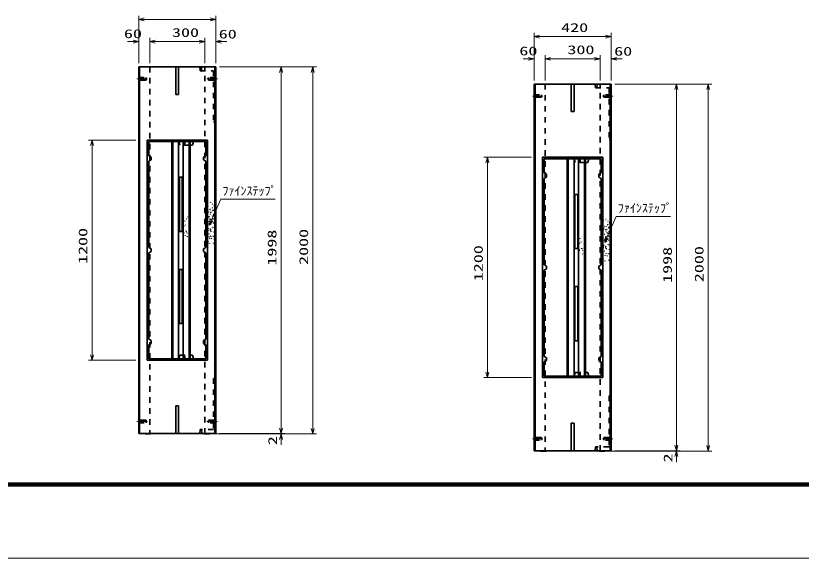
# Model space of a CAD drawing. Units: millimetres on the paper. Extents: x 20 to 861, y 20 to 614.
# Drawn here: x 158.8 to 372.8, y 20.1 to 168 of the extents above; entities that cross this region are included whole.
import ezdxf
from ezdxf.enums import TextEntityAlignment as Align

# ---------------------------------------------------------------- set-up
doc = ezdxf.new("R2010")
doc.units = ezdxf.units.MM
doc.linetypes.add('CHAIN', pattern=[18.5, 12, -1.5, 3.5, -1.5])
doc.linetypes.add('USER1', pattern=[3, 1.5, -1.5])
doc.layers.add('D-TTL-LINE（区切線）', color=7, linetype='Continuous', lineweight=13)
doc.layers.add('D-TTL（外枠）', color=2, linetype='Continuous', lineweight=140)
doc.styles.add('ＭＳ ゴシック', font='')
doc.styles.get('ＭＳ ゴシック').set_extended_font_data('MS Gothic')

msp = doc.modelspace()

# ---------------------------------------------------------------- linework, layer by layer
at = {"layer": 'D-TTL-LINE（区切線）'}
for p, q in [((192.3, 161.908), (192.3, 167.958)), ((192.3, 166.958), (193.8, 167.36)), ((193.8, 166.556), (192.3, 166.958)), ((192.3, 166.958), (193.8, 166.958)), ((193.8, 166.958), (211.8, 166.958)), ((211.8, 167.36), (213.3, 166.958)), ((213.3, 166.958), (211.8, 166.556)), ((213.3, 166.958), (211.8, 166.958)), ((213.3, 161.938), (213.3, 167.958)), ((300.034, 157.213), (300.034, 163.264)), ((321.034, 157.244), (321.034, 163.264)), ((190.8, 160.908), (189.3, 160.908)), ((190.8, 161.31), (192.3, 160.908)), ((192.3, 160.908), (190.8, 160.506)), ((192.3, 160.908), (190.8, 160.908)), ((192.3, 155.011), (192.3, 161.908)), ((195.3, 155.011), (195.3, 161.908)), ((195.3, 155.063), (195.3, 161.908)), ((195.3, 160.908), (196.8, 161.31)), ((195.3, 160.908), (196.8, 161.31)), ((196.8, 160.506), (195.3, 160.908)), ((195.3, 160.908), (196.8, 160.908)), ((196.8, 160.506), (195.3, 160.908)), ((195.3, 160.908), (196.8, 160.908)), ((196.8, 160.908), (208.8, 160.908)), ((196.8, 160.908), (198.3, 160.908)), ((208.8, 160.908), (207.3, 160.908)), ((208.8, 161.31), (210.3, 160.908)), ((208.8, 161.31), (210.3, 160.908)), ((210.3, 160.908), (208.8, 160.506)), ((210.3, 160.908), (208.8, 160.908)), ((210.3, 160.908), (208.8, 160.506)), ((210.3, 160.908), (208.8, 160.908)), ((210.3, 155.011), (210.3, 161.908)), ((210.3, 155.011), (210.3, 161.908)), ((213.3, 154.981), (213.3, 161.908)), ((213.3, 160.908), (214.8, 161.31)), ((214.8, 160.506), (213.3, 160.908)), ((213.3, 160.908), (214.8, 160.908)), ((214.8, 160.908), (216.3, 160.908)), ((300.034, 162.264), (301.534, 162.666)), ((301.534, 161.862), (300.034, 162.264)), ((300.034, 162.264), (301.534, 162.264)), ((301.534, 162.264), (319.534, 162.264)), ((319.534, 162.666), (321.034, 162.264)), ((321.034, 162.264), (319.534, 161.862)), ((321.034, 162.264), (319.534, 162.264)), ((298.534, 156.615), (300.034, 156.213)), ((300.034, 150.317), (300.034, 157.213)), ((303.034, 150.317), (303.034, 157.213)), ((303.034, 150.369), (303.034, 157.213)), ((303.034, 156.213), (304.534, 156.615)), ((303.034, 156.213), (304.534, 156.615)), ((316.534, 156.615), (318.034, 156.213)), ((316.534, 156.615), (318.034, 156.213)), ((318.034, 150.317), (318.034, 157.213)), ((318.034, 150.317), (318.034, 157.213)), ((321.034, 150.287), (321.034, 157.213)), ((321.034, 156.213), (322.534, 156.615)), ((298.534, 156.213), (297.034, 156.213)), ((300.034, 156.213), (298.534, 155.812)), ((300.034, 156.213), (298.534, 156.213)), ((304.534, 155.812), (303.034, 156.213)), ((303.034, 156.213), (304.534, 156.213)), ((304.534, 155.812), (303.034, 156.213)), ((303.034, 156.213), (304.534, 156.213)), ((304.534, 156.213), (316.534, 156.213)), ((304.534, 156.213), (306.034, 156.213)), ((316.534, 156.213), (315.034, 156.213)), ((318.034, 156.213), (316.534, 155.812)), ((318.034, 156.213), (316.534, 156.213)), ((318.034, 156.213), (316.534, 155.812)), ((318.034, 156.213), (316.534, 156.213)), ((322.534, 155.812), (321.034, 156.213)), ((321.034, 156.213), (322.534, 156.213)), ((322.534, 156.213), (324.034, 156.213)), ((214.3, 154.011), (232.088, 154.011)), ((230.651, 154.011), (240.728, 154.011)), ((230.686, 152.511), (231.088, 154.011)), ((231.088, 154.011), (231.49, 152.511)), ((231.088, 154.011), (231.088, 152.511)), ((231.088, 55.611), (231.088, 152.511)), ((239.326, 152.511), (239.728, 154.011)), ((239.728, 154.011), (240.13, 152.511)), ((239.728, 154.011), (239.728, 152.511)), ((239.728, 55.511), (239.728, 152.511)), ((322.034, 149.317), (339.823, 149.317)), ((338.386, 149.317), (348.463, 149.317)), ((338.421, 147.817), (338.823, 149.317)), ((338.823, 149.317), (339.225, 147.817)), ((338.823, 149.317), (338.823, 147.817)), ((338.823, 50.917), (338.823, 147.817)), ((347.061, 147.817), (347.463, 149.317)), ((347.463, 149.317), (347.865, 147.817)), ((347.463, 149.317), (347.463, 147.817)), ((347.463, 50.817), (347.463, 147.817)), ((191.55, 134.061), (178.586, 134.061)), ((179.184, 132.561), (179.586, 134.061)), ((179.586, 134.061), (179.988, 132.561)), ((179.586, 134.061), (179.586, 132.561)), ((179.586, 75.561), (179.586, 132.561)), ((299.284, 129.367), (286.321, 129.367)), ((286.919, 127.867), (287.321, 129.367)), ((287.321, 129.367), (287.723, 127.867)), ((287.321, 129.367), (287.321, 127.867)), ((287.321, 70.867), (287.321, 127.867)), ((214.642, 117.97), (212.143, 112.219)), ((229.472, 117.97), (214.642, 117.97)), ((211.545, 110.844), (211.774, 112.38)), ((211.545, 110.844), (212.143, 112.219)), ((212.512, 112.059), (211.545, 110.844)), ((322.377, 113.276), (319.878, 107.525)), ((337.207, 113.276), (322.377, 113.276)), ((319.28, 106.149), (319.509, 107.685)), ((319.28, 106.149), (319.878, 107.525)), ((320.246, 107.365), (319.28, 106.149)), ((179.586, 74.061), (179.184, 75.561)), ((179.988, 75.561), (179.586, 74.061)), ((179.586, 74.061), (179.586, 75.561)), ((191.55, 74.061), (178.586, 74.061)), ((287.321, 69.367), (286.919, 70.867)), ((287.723, 70.867), (287.321, 69.367)), ((287.321, 69.367), (287.321, 70.867)), ((299.284, 69.367), (286.321, 69.367)), ((231.088, 55.611), (231.088, 57.111)), ((213.05, 54.011), (232.088, 54.011)), ((214.3, 54.111), (232.088, 54.111)), ((214.3, 54.111), (232.088, 54.111)), ((229.651, 54.011), (240.728, 54.011)), ((231.088, 54.111), (230.686, 55.611)), ((231.088, 54.111), (230.686, 55.611)), ((230.686, 52.511), (231.088, 54.011)), ((231.49, 55.611), (231.088, 54.111)), ((231.088, 54.111), (231.088, 55.611)), ((231.49, 55.611), (231.088, 54.111)), ((231.088, 54.111), (231.088, 55.611)), ((231.088, 54.011), (231.49, 52.511)), ((231.088, 54.011), (231.088, 52.511)), ((239.728, 54.011), (239.326, 55.511)), ((240.13, 55.511), (239.728, 54.011)), ((239.728, 54.011), (239.728, 55.511)), ((231.088, 52.511), (231.088, 51.011)), ((338.823, 50.917), (338.823, 52.417)), ((320.784, 49.317), (339.823, 49.317)), ((322.034, 49.417), (339.823, 49.417)), ((322.034, 49.417), (339.823, 49.417)), ((337.386, 49.317), (348.463, 49.317)), ((338.823, 49.417), (338.421, 50.917)), ((338.823, 49.417), (338.421, 50.917)), ((338.421, 47.817), (338.823, 49.317)), ((339.225, 50.917), (338.823, 49.417)), ((338.823, 49.417), (338.823, 50.917)), ((339.225, 50.917), (338.823, 49.417)), ((338.823, 49.417), (338.823, 50.917)), ((338.823, 49.317), (339.225, 47.817)), ((338.823, 49.317), (338.823, 47.817)), ((347.463, 49.317), (347.061, 50.817)), ((347.865, 50.817), (347.463, 49.317)), ((347.463, 49.317), (347.463, 50.817)), ((338.823, 47.817), (338.823, 46.317))]:
    msp.add_line(p, q, dxfattribs=at)
at = {"layer": 'D-TTL-LINE（区切線）', "color": 1, "lineweight": 35}
for p, q in [((213.3, 154.011), (192.3, 154.011)), ((192.3, 154.011), (192.3, 54.111)), ((192.55, 54.111), (192.55, 154.011)), ((202.425, 154.011), (202.425, 146.511)), ((203.175, 146.511), (203.175, 154.011)), ((213.05, 154.011), (213.05, 54.111)), ((213.3, 54.111), (213.3, 154.011)), ((321.034, 149.317), (300.034, 149.317)), ((300.034, 149.317), (300.034, 49.417)), ((300.284, 49.417), (300.284, 149.317)), ((310.159, 149.317), (310.159, 141.817)), ((310.909, 141.817), (310.909, 149.317)), ((320.784, 149.317), (320.784, 49.417)), ((321.034, 49.417), (321.034, 149.317)), ((202.425, 146.511), (203.175, 146.511)), ((310.159, 141.817), (310.909, 141.817)), ((211.07, 134.061), (194.57, 134.061)), ((194.57, 134.061), (194.57, 74.061)), ((206.443, 133.686), (195.07, 133.686)), ((195.07, 133.686), (195.07, 129.814)), ((201.325, 133.686), (201.325, 74.436)), ((201.575, 133.686), (201.575, 74.436)), ((203.194, 133.686), (203.194, 74.436)), ((204.445, 133.686), (204.445, 74.436)), ((206.064, 133.686), (206.064, 74.436)), ((206.193, 133.686), (206.234, 132.686)), ((207.223, 133.686), (206.193, 133.686)), ((206.314, 133.686), (206.314, 74.436)), ((206.971, 132.686), (207.223, 133.686)), ((210.57, 133.686), (207.223, 133.686)), ((210.57, 129.814), (210.57, 133.686)), ((211.07, 74.061), (211.07, 134.061)), ((206.234, 132.686), (206.971, 132.686)), ((195.07, 129.814), (195.699, 129.451)), ((195.699, 128.677), (195.07, 128.314)), ((195.699, 129.451), (195.699, 128.677)), ((210.57, 129.814), (209.941, 129.451)), ((209.941, 129.451), (209.941, 128.677)), ((209.941, 128.677), (210.57, 128.314)), ((318.804, 129.367), (302.304, 129.367)), ((302.304, 129.367), (302.304, 69.367)), ((314.178, 128.992), (302.804, 128.992)), ((302.804, 128.992), (302.804, 125.119)), ((309.06, 128.992), (309.06, 69.742)), ((309.31, 128.992), (309.31, 69.742)), ((310.929, 128.992), (310.929, 69.742)), ((312.179, 128.992), (312.179, 69.742)), ((313.799, 128.992), (313.799, 69.742)), ((313.928, 128.992), (313.969, 127.992)), ((314.958, 128.992), (313.928, 128.992)), ((314.049, 128.992), (314.049, 69.742)), ((314.706, 127.992), (314.958, 128.992)), ((318.304, 128.992), (314.958, 128.992)), ((318.304, 125.119), (318.304, 128.992)), ((318.804, 69.367), (318.804, 129.367)), ((195.07, 128.314), (195.07, 104.811)), ((210.57, 104.811), (210.57, 128.314)), ((313.969, 127.992), (314.706, 127.992)), ((302.804, 125.119), (303.433, 124.756)), ((303.433, 124.756), (303.433, 123.983)), ((318.304, 125.119), (317.675, 124.756)), ((317.675, 124.756), (317.675, 123.983)), ((204.195, 123.936), (203.444, 123.936)), ((203.444, 123.936), (203.444, 109.186)), ((204.195, 109.186), (204.195, 123.936)), ((303.433, 123.983), (302.804, 123.62)), ((302.804, 123.62), (302.804, 100.117)), ((317.675, 123.983), (318.304, 123.62)), ((318.304, 100.117), (318.304, 123.62)), ((311.929, 119.242), (311.179, 119.242)), ((311.179, 119.242), (311.179, 104.492)), ((311.929, 104.492), (311.929, 119.242)), ((211.088, 116.059), (211.141, 116.006)), ((211.141, 116.006), (211.194, 116.059)), ((211.202, 116.914), (211.274, 116.894)), ((211.827, 117.089), (211.885, 117.137)), ((211.885, 117.137), (211.933, 117.08)), ((212.386, 115.651), (212.314, 115.631)), ((212.367, 115.723), (212.386, 115.651)), ((212.403, 116.583), (212.478, 116.583)), ((212.75, 116.198), (212.803, 116.251)), ((212.803, 116.251), (212.856, 116.198)), ((206.138, 113.668), (206.085, 113.721)), ((206.138, 113.668), (206.191, 113.721)), ((211.351, 114.514), (211.29, 114.471)), ((211.351, 114.514), (211.394, 114.452)), ((211.568, 115.187), (211.494, 115.2)), ((211.785, 114.337), (211.846, 114.38)), ((211.894, 113.91), (211.819, 113.916)), ((211.846, 114.38), (211.889, 114.319)), ((211.907, 115.116), (211.932, 115.186)), ((212.115, 114.44), (212.183, 114.472)), ((212.237, 113.494), (212.189, 113.551)), ((212.504, 114.813), (212.517, 114.887)), ((212.517, 114.887), (212.59, 114.874)), ((212.631, 113.762), (212.668, 113.827)), ((212.668, 113.827), (212.733, 113.789)), ((212.698, 115.013), (212.76, 115.056)), ((212.76, 115.056), (212.803, 114.995)), ((204.878, 111.964), (204.884, 112.039)), ((205.356, 112.579), (205.431, 112.585)), ((205.666, 113.086), (205.685, 113.158)), ((206.114, 112.961), (206.178, 112.999)), ((206.132, 111.871), (206.164, 111.803)), ((211.311, 111.382), (211.274, 111.317)), ((211.462, 113.1), (211.537, 113.1)), ((211.481, 113.271), (211.468, 113.345)), ((211.475, 111.763), (211.547, 111.782)), ((211.547, 111.782), (211.528, 111.855)), ((211.706, 112.579), (211.633, 112.559)), ((211.868, 112.542), (211.929, 112.499)), ((211.929, 112.499), (211.886, 112.437)), ((212.348, 113.436), (212.287, 113.393)), ((212.391, 113.374), (212.348, 113.436)), ((212.549, 112.586), (212.623, 112.599)), ((212.64, 113.384), (212.566, 113.397)), ((212.679, 111.531), (212.605, 111.518)), ((212.623, 112.599), (212.636, 112.525)), ((212.627, 113.31), (212.64, 113.384)), ((212.692, 111.457), (212.679, 111.531)), ((212.921, 111.36), (212.86, 111.403)), ((212.878, 111.299), (212.921, 111.36)), ((318.822, 111.365), (318.876, 111.312)), ((318.876, 111.312), (318.929, 111.365)), ((318.937, 112.219), (319.009, 112.2)), ((319.562, 112.395), (319.62, 112.443)), ((319.62, 112.443), (319.668, 112.385)), ((320.138, 111.888), (320.213, 111.888)), ((320.485, 111.504), (320.538, 111.557)), ((320.538, 111.557), (320.591, 111.504)), ((203.444, 109.186), (204.195, 109.186)), ((204.728, 110.626), (204.674, 110.679)), ((205.096, 110.927), (205.128, 110.995)), ((205.189, 109.264), (205.169, 109.337)), ((205.373, 109.176), (205.308, 109.139)), ((205.373, 109.176), (205.41, 109.112)), ((211.314, 109.558), (211.24, 109.565)), ((211.302, 109.973), (211.359, 110.021)), ((211.359, 110.021), (211.311, 110.078)), ((211.734, 111.026), (211.721, 110.952)), ((211.848, 109.414), (211.776, 109.395)), ((211.868, 109.788), (211.796, 109.807)), ((211.867, 109.342), (211.848, 109.414)), ((211.849, 109.715), (211.868, 109.788)), ((211.989, 111.216), (211.927, 111.173)), ((211.989, 111.216), (212.032, 111.154)), ((212.092, 109.105), (212.044, 109.162)), ((212.429, 110.228), (212.491, 110.271)), ((212.491, 110.271), (212.534, 110.21)), ((212.782, 110.219), (212.769, 110.145)), ((319.086, 109.819), (319.024, 109.776)), ((319.086, 109.819), (319.129, 109.758)), ((319.303, 110.492), (319.229, 110.505)), ((319.52, 109.643), (319.581, 109.686)), ((319.628, 109.215), (319.554, 109.222)), ((319.581, 109.686), (319.624, 109.624)), ((319.642, 110.421), (319.667, 110.492)), ((319.85, 109.746), (319.918, 109.777)), ((320.121, 110.956), (320.049, 110.937)), ((320.102, 111.029), (320.121, 110.956)), ((320.238, 110.119), (320.251, 110.193)), ((320.251, 110.193), (320.325, 110.18)), ((320.433, 110.319), (320.495, 110.362)), ((320.495, 110.362), (320.538, 110.3)), ((204.735, 108.8), (204.709, 108.729)), ((204.954, 108.153), (204.986, 108.085)), ((205.477, 107.729), (205.534, 107.777)), ((205.497, 108.708), (205.55, 108.761)), ((205.534, 107.777), (205.583, 107.72)), ((206.113, 108.216), (206.133, 108.288)), ((211.522, 107.733), (211.454, 107.764)), ((211.462, 108.512), (211.537, 108.512)), ((211.63, 107.375), (211.704, 107.369)), ((211.704, 107.369), (211.698, 107.294)), ((211.975, 107.904), (211.902, 107.923)), ((211.975, 107.904), (211.955, 107.831)), ((212.034, 109.056), (212.092, 109.105)), ((212.198, 107.221), (212.141, 107.172)), ((212.15, 107.278), (212.198, 107.221)), ((212.559, 107.901), (212.565, 107.976)), ((212.755, 107.749), (212.707, 107.806)), ((212.788, 109.022), (212.781, 108.947)), ((212.887, 107.063), (212.894, 107.138)), ((312.613, 107.269), (312.619, 107.344)), ((313.091, 107.884), (313.166, 107.891)), ((313.401, 108.391), (313.42, 108.464)), ((313.873, 108.974), (313.82, 109.027)), ((313.848, 108.267), (313.913, 108.304)), ((313.867, 107.177), (313.899, 107.109)), ((313.873, 108.974), (313.926, 109.027)), ((319.197, 108.406), (319.272, 108.406)), ((319.216, 108.577), (319.203, 108.65)), ((319.21, 107.068), (319.282, 107.088)), ((319.282, 107.088), (319.263, 107.16)), ((319.44, 107.884), (319.368, 107.865)), ((319.603, 107.847), (319.664, 107.804)), ((319.664, 107.804), (319.621, 107.743)), ((319.972, 108.799), (319.924, 108.857)), ((320.083, 108.741), (320.022, 108.698)), ((320.126, 108.68), (320.083, 108.741)), ((320.284, 107.892), (320.358, 107.905)), ((320.375, 108.689), (320.301, 108.702)), ((320.358, 107.905), (320.371, 107.831)), ((320.362, 108.615), (320.375, 108.689)), ((320.366, 109.067), (320.403, 109.132)), ((320.403, 109.132), (320.468, 109.095)), ((211.259, 106.355), (211.312, 106.302)), ((211.56, 105.88), (211.628, 105.849)), ((211.628, 105.849), (211.597, 105.781)), ((212.665, 106.017), (212.671, 106.092)), ((212.804, 105.816), (212.861, 105.865)), ((212.861, 105.865), (212.813, 105.922)), ((312.462, 105.932), (312.409, 105.985)), ((312.831, 106.233), (312.863, 106.301)), ((319.046, 106.688), (319.009, 106.623)), ((319.037, 105.278), (319.094, 105.326)), ((319.094, 105.326), (319.046, 105.384)), ((319.469, 106.331), (319.456, 106.258)), ((319.603, 105.093), (319.531, 105.113)), ((319.584, 105.021), (319.603, 105.093)), ((319.724, 106.521), (319.662, 106.478)), ((319.724, 106.521), (319.767, 106.46)), ((320.164, 105.534), (320.226, 105.577)), ((320.226, 105.577), (320.269, 105.515)), ((320.414, 106.837), (320.34, 106.824)), ((320.427, 106.763), (320.414, 106.837)), ((320.517, 105.524), (320.504, 105.451)), ((320.656, 106.666), (320.594, 106.709)), ((320.613, 106.605), (320.656, 106.666)), ((195.07, 104.811), (195.699, 104.448)), ((195.07, 104.811), (195.699, 104.448)), ((195.699, 103.674), (195.07, 103.311)), ((195.07, 103.311), (195.07, 79.808)), ((195.699, 104.448), (195.699, 103.674)), ((195.699, 104.448), (195.699, 103.674)), ((210.57, 104.811), (209.941, 104.448)), ((209.941, 104.448), (209.941, 103.674)), ((209.941, 103.674), (210.57, 103.311)), ((210.57, 79.808), (210.57, 103.311)), ((311.179, 104.492), (311.929, 104.492)), ((312.47, 104.105), (312.444, 104.035)), ((312.689, 103.459), (312.72, 103.391)), ((312.924, 104.57), (312.904, 104.642)), ((313.108, 104.482), (313.043, 104.445)), ((313.108, 104.482), (313.145, 104.417)), ((313.212, 103.035), (313.269, 103.083)), ((313.232, 104.013), (313.285, 104.066)), ((313.269, 103.083), (313.317, 103.025)), ((313.848, 103.521), (313.867, 103.594)), ((319.049, 104.864), (318.975, 104.87)), ((319.257, 103.038), (319.189, 103.07)), ((319.197, 103.817), (319.272, 103.817)), ((319.583, 104.72), (319.511, 104.7)), ((319.602, 104.647), (319.583, 104.72)), ((319.709, 103.209), (319.637, 103.229)), ((319.709, 103.209), (319.69, 103.137)), ((319.769, 104.362), (319.827, 104.41)), ((319.827, 104.41), (319.778, 104.468)), ((320.294, 103.207), (320.3, 103.282)), ((320.49, 103.054), (320.442, 103.112)), ((320.523, 104.328), (320.516, 104.253)), ((318.994, 101.661), (319.047, 101.607)), ((319.295, 101.186), (319.363, 101.154)), ((319.363, 101.154), (319.331, 101.086)), ((319.364, 102.681), (319.439, 102.674)), ((319.439, 102.674), (319.433, 102.599)), ((319.933, 102.526), (319.875, 102.478)), ((319.885, 102.584), (319.933, 102.526)), ((320.4, 101.323), (320.406, 101.398)), ((320.539, 101.122), (320.596, 101.17)), ((320.596, 101.17), (320.548, 101.228)), ((320.622, 102.369), (320.629, 102.444)), ((204.195, 98.836), (203.444, 98.836)), ((203.444, 98.836), (203.444, 84.086)), ((204.195, 84.086), (204.195, 98.836)), ((302.804, 100.117), (303.433, 99.754)), ((302.804, 100.117), (303.433, 99.754)), ((303.433, 98.98), (302.804, 98.617)), ((302.804, 98.617), (302.804, 75.114)), ((303.433, 99.754), (303.433, 98.98)), ((303.433, 99.754), (303.433, 98.98)), ((318.304, 100.117), (317.675, 99.754)), ((317.675, 99.754), (317.675, 98.98)), ((317.675, 98.98), (318.304, 98.617)), ((318.304, 75.114), (318.304, 98.617)), ((311.929, 94.142), (311.179, 94.142)), ((311.179, 94.142), (311.179, 79.392)), ((311.929, 79.392), (311.929, 94.142)), ((203.444, 84.086), (204.195, 84.086)), ((195.699, 79.445), (195.07, 79.808)), ((195.699, 78.672), (195.699, 79.445)), ((210.57, 79.808), (209.941, 79.445)), ((209.941, 79.445), (209.941, 78.672)), ((311.179, 79.392), (311.929, 79.392)), ((195.07, 78.309), (195.699, 78.672)), ((195.07, 78.309), (195.07, 74.436)), ((209.941, 78.672), (210.57, 78.309)), ((210.57, 74.436), (210.57, 78.309)), ((206.234, 75.436), (206.193, 74.436)), ((206.971, 75.436), (206.234, 75.436)), ((207.223, 74.436), (206.971, 75.436)), ((303.433, 74.751), (302.804, 75.114)), ((318.304, 75.114), (317.675, 74.751)), ((194.57, 74.061), (211.07, 74.061)), ((195.07, 74.436), (206.443, 74.436)), ((206.193, 74.436), (207.223, 74.436)), ((207.223, 74.436), (210.57, 74.436)), ((302.804, 73.614), (303.433, 73.977)), ((302.804, 73.614), (302.804, 69.742)), ((303.433, 73.977), (303.433, 74.751)), ((317.675, 74.751), (317.675, 73.977)), ((317.675, 73.977), (318.304, 73.614)), ((318.304, 69.742), (318.304, 73.614)), ((313.969, 70.742), (313.928, 69.742)), ((314.706, 70.742), (313.969, 70.742)), ((314.958, 69.742), (314.706, 70.742)), ((302.304, 69.367), (318.804, 69.367)), ((302.804, 69.742), (314.178, 69.742)), ((313.928, 69.742), (314.958, 69.742)), ((314.958, 69.742), (318.304, 69.742)), ((202.425, 61.611), (202.425, 54.111)), ((202.425, 61.611), (203.175, 61.611)), ((203.175, 61.611), (203.175, 54.111)), ((310.159, 56.917), (310.159, 49.417)), ((310.159, 56.917), (310.909, 56.917)), ((310.909, 56.917), (310.909, 49.417)), ((192.3, 54.111), (213.3, 54.111)), ((194.05, 54.011), (193.95, 54.111)), ((195.55, 54.011), (194.05, 54.011)), ((195.55, 54.011), (195.65, 54.111)), ((210.05, 54.011), (209.95, 54.111)), ((211.55, 54.011), (210.05, 54.011)), ((211.55, 54.011), (211.65, 54.111)), ((300.034, 49.417), (321.034, 49.417)), ((301.784, 49.317), (301.684, 49.417)), ((303.284, 49.317), (301.784, 49.317)), ((303.284, 49.317), (303.384, 49.417)), ((317.784, 49.317), (317.684, 49.417)), ((319.284, 49.317), (317.784, 49.317)), ((319.284, 49.317), (319.384, 49.417))]:
    msp.add_line(p, q, dxfattribs=at)
at = {"layer": 'D-TTL-LINE（区切線）', "color": 1, "linetype": 'USER1', "lineweight": 35}
for p, q in [((195.3, 154.011), (195.3, 54.111)), ((208.94, 154.011), (209.021, 152.961)), ((209.021, 152.961), (212.717, 152.961)), ((209.461, 154.011), (209.387, 152.961)), ((210.3, 54.111), (210.3, 154.011)), ((212.717, 152.961), (212.717, 139.011)), ((192.3, 151.111), (194.3, 151.111)), ((194.3, 150.411), (192.3, 150.411)), ((194.3, 151.111), (194.3, 150.411)), ((213.3, 151.111), (211.3, 151.111)), ((211.3, 151.111), (211.3, 150.411)), ((211.3, 150.411), (213.3, 150.411)), ((303.034, 149.317), (303.034, 49.417)), ((316.675, 149.317), (316.756, 148.267)), ((316.756, 148.267), (320.452, 148.267)), ((317.196, 149.317), (317.122, 148.267)), ((318.034, 49.417), (318.034, 149.317)), ((320.452, 148.267), (320.452, 134.317)), ((300.034, 146.417), (302.034, 146.417)), ((302.034, 145.717), (300.034, 145.717)), ((302.034, 146.417), (302.034, 145.717)), ((321.034, 146.417), (319.034, 146.417)), ((319.034, 146.417), (319.034, 145.717)), ((319.034, 145.717), (321.034, 145.717)), ((212.717, 139.011), (213.292, 139.011)), ((203.503, 132.686), (203.235, 133.687)), ((204.74, 132.686), (204.989, 133.686)), ((320.452, 134.317), (321.027, 134.317)), ((206.234, 132.686), (203.503, 132.686)), ((311.238, 127.992), (310.97, 128.993)), ((312.475, 127.992), (312.724, 128.992)), ((313.969, 127.992), (311.238, 127.992)), ((203.235, 74.435), (203.503, 75.436)), ((203.503, 75.436), (206.234, 75.436)), ((204.989, 74.436), (204.74, 75.436)), ((310.97, 69.741), (311.238, 70.742)), ((311.238, 70.742), (313.969, 70.742)), ((312.724, 69.742), (312.475, 70.742)), ((212.725, 69.111), (212.725, 55.161)), ((212.725, 69.111), (213.3, 69.111)), ((320.459, 64.417), (320.459, 50.467)), ((320.459, 64.417), (321.034, 64.417)), ((194.3, 57.711), (192.3, 57.711)), ((192.3, 57.011), (194.3, 57.011)), ((194.3, 57.011), (194.3, 57.711)), ((211.3, 57.711), (213.3, 57.711)), ((211.3, 57.011), (211.3, 57.711)), ((213.3, 57.011), (211.3, 57.011)), ((209.029, 55.161), (208.948, 54.111)), ((212.725, 55.161), (209.029, 55.161)), ((209.469, 54.111), (209.395, 55.161)), ((302.034, 53.017), (300.034, 53.017)), ((300.034, 52.317), (302.034, 52.317)), ((302.034, 52.317), (302.034, 53.017)), ((319.034, 53.017), (321.034, 53.017)), ((319.034, 52.317), (319.034, 53.017)), ((321.034, 52.317), (319.034, 52.317)), ((316.763, 50.467), (316.682, 49.417)), ((320.459, 50.467), (316.763, 50.467)), ((317.203, 49.417), (317.129, 50.467))]:
    msp.add_line(p, q, dxfattribs=at)
at = {"layer": 'D-TTL-LINE（区切線）', "color": 2, "linetype": 'CHAIN', "lineweight": 18}
for p, q in [((191.838, 150.761), (194.687, 150.761)), ((210.913, 150.761), (213.762, 150.761)), ((299.572, 146.067), (302.421, 146.067)), ((318.647, 146.067), (321.496, 146.067)), ((191.838, 57.361), (194.687, 57.361)), ((213.762, 57.361), (210.913, 57.361)), ((299.572, 52.667), (302.421, 52.667)), ((321.496, 52.667), (318.647, 52.667))]:
    msp.add_line(p, q, dxfattribs=at)
at = {"layer": 'D-TTL-LINE（区切線）', "lineweight": 18}
msp.add_line((20.1, 20.11), (861.1, 20.11), dxfattribs=at)
at = {"layer": 'D-TTL（外枠）'}
msp.add_line((40.2, 40.21), (841, 40.21), dxfattribs=at)

# ---------------------------------------------------------------- texts
at = {"layer": 'D-TTL-LINE（区切線）', "style": 'ＭＳ ゴシック', "width": 1.5}
for s, p in [('420', (307.409, 162.801)), ('60', (188.285, 161.126)), ('300', (201.383, 161.445)), ('60', (214.119, 161.032)), ('60', (296.02, 156.432)), ('300', (309.118, 156.751)), ('60', (321.854, 156.337))]:
    msp.add_text(s, height=2.405, dxfattribs=at).set_placement(p, align=Align.BOTTOM_LEFT)
at = {"layer": 'D-TTL-LINE（区切線）', "style": 'ＭＳ ゴシック'}
for p in [(215.122, 118.295), (322.857, 113.601)]:
    msp.add_text('ﾌｧｲﾝｽﾃｯﾌﾟ', height=2.405, dxfattribs=at).set_placement(p, align=Align.BOTTOM_LEFT)
at = {"layer": 'D-TTL-LINE（区切線）', "style": 'ＭＳ ゴシック', "width": 1.5}
for s, p in [('1200', (179.048, 100.311)), ('1998', (230.551, 99.853)), ('2000', (239.191, 100.053)), ('1200', (286.783, 95.617)), ('2000', (346.926, 95.358)), ('1998', (338.286, 95.158)), ('2', (230.726, 50.923)), ('2', (338.461, 46.229))]:
    msp.add_text(s, height=2.405, rotation=90, dxfattribs=at).set_placement(p, align=Align.BOTTOM_LEFT)

doc.saveas('drawing.dxf')
